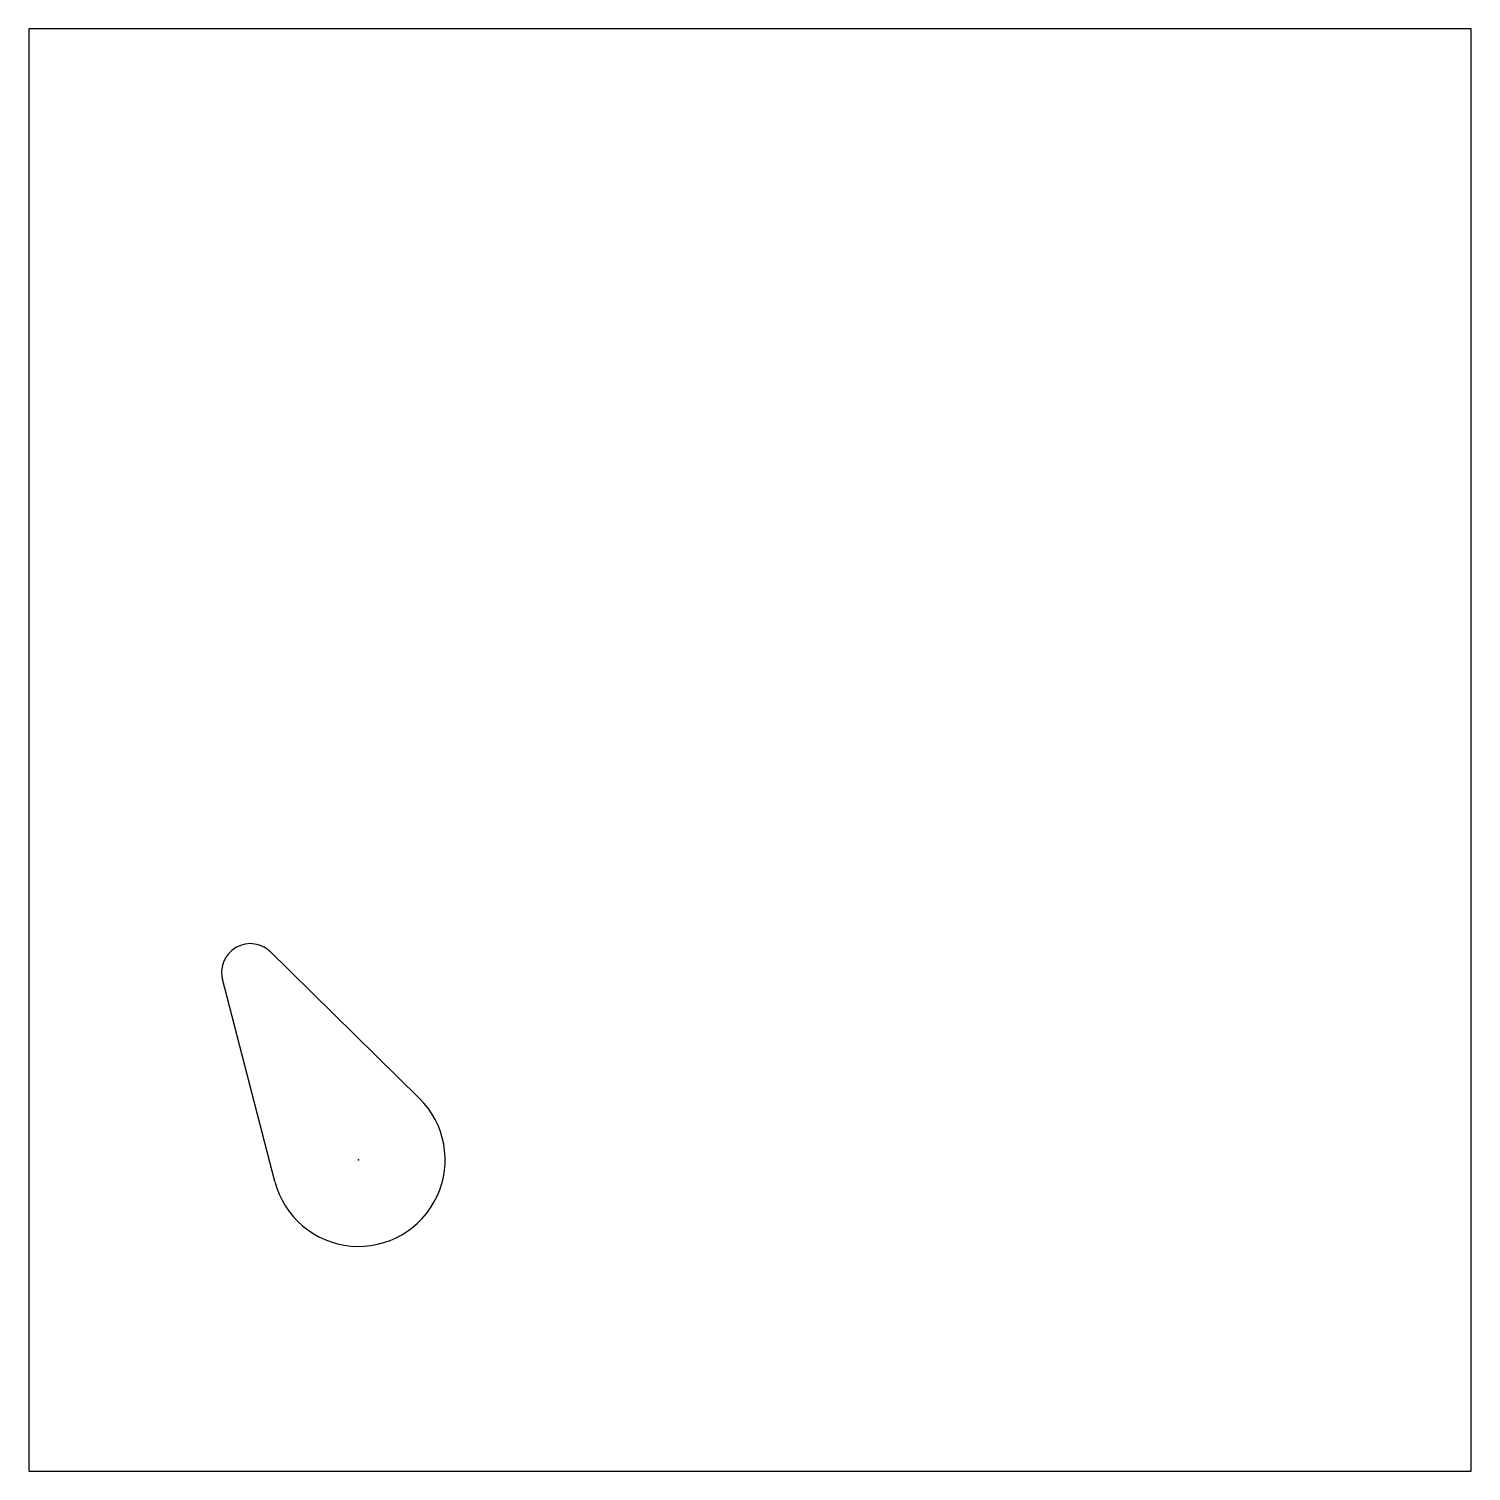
# Model space of a CAD drawing. Header units: millimetres. Extents: x 0 to 5, y 0 to 5.
import ezdxf

# ---------------------------------------------------------------- set-up
doc = ezdxf.new("R2010")
doc.units = ezdxf.units.MM

msp = doc.modelspace()

# ---------------------------------------------------------------- linework, layer by layer
for p, q in [((1.3535, 1.293), (0.8334, 1.8044)), ((0.8526, 1.0038), (0.6698, 1.7099))]:
    msp.add_line(p, q)
msp.add_lwpolyline([(0, 0), (5, 0), (5, 5), (0, 5)], close=True)
for centre, radius, start, end in [((0.768, 1.7287), 0.1, 41.7876, 198.2124), ((1.143, 1.0792), 0.3, 194.4867, 45.5133)]:
    msp.add_arc(centre, radius, start, end)
msp.add_point((1.143, 1.0792))

doc.saveas('drawing.dxf')
